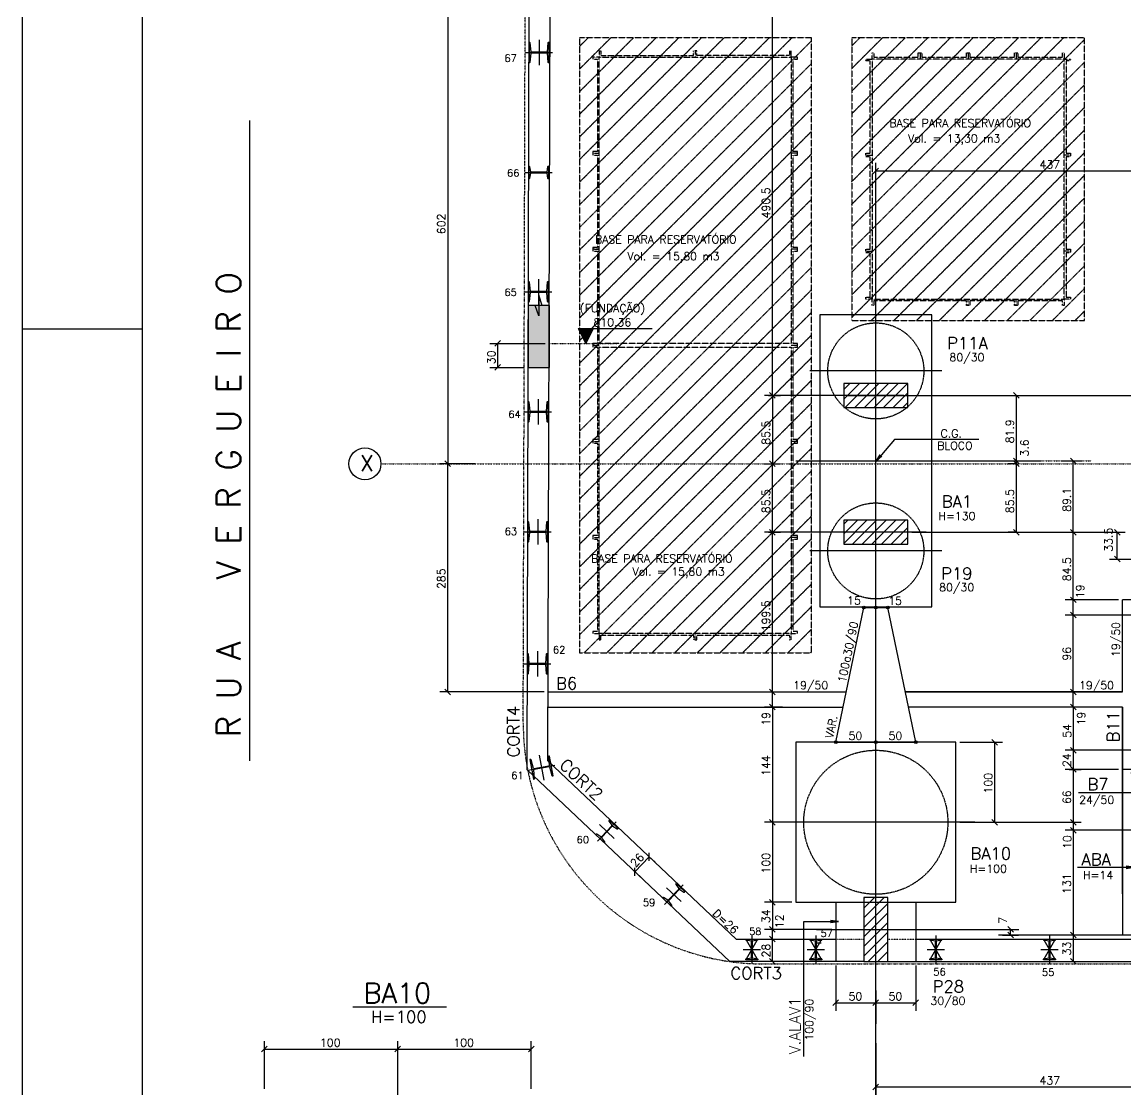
# Model space of a CAD drawing. Extents: x 1476 to 8419, y 491 to 3991.
# Drawn here: x 1476 to 2855, y 1927 to 3262 of the extents above; entities that cross this region are included whole.
import ezdxf

# ---------------------------------------------------------------- set-up
doc = ezdxf.new("R2010")
doc.units = 0
doc.header["$MEASUREMENT"] = 0
for name, pattern in [('ESTILO_TQS_0001', [1, 0.7, -0.3]), ('ESTILO_TQS_0003', [1.5, 0.5, -0.4, 0.1, -0.5]), ('ESTILO_TQS_0004', [2, 0.5, -0.4, 0.1, -0.4, 0.1, -0.5]), ('ESTILO_TQS_0005', [0.4, 0.3, -0.1])]:
    doc.linetypes.add(name, pattern=pattern)
for name, color, linetype in [('1', 1, 'CONTINUOUS'), ('2', 2, 'CONTINUOUS'), ('3', 3, 'CONTINUOUS'), ('4', 4, 'CONTINUOUS'), ('6', 6, 'CONTINUOUS'), ('7', 7, 'CONTINUOUS'), ('8', 8, 'CONTINUOUS'), ('9', 9, 'CONTINUOUS')]:
    doc.layers.add(name, color=color, linetype=linetype)
doc.styles.get("Standard").update_dxf_attribs({"font": 'ROMANS.SHX'})

msp = doc.modelspace()

# ---------------------------------------------------------------- linework, layer by layer
at = {"layer": '1', "linetype": 'Continuous'}
for p, q in [((2106.544505, 2327.445976), (2109.481916, 3398.855621)), ((2132.575201, 2338.606889), (2135.172213, 3285.858)), ((2542.191, 2743.48764), (2542.191, 2908.42836)), ((1625.636324, 2878.052839), (1475.633857, 2878.052839)), ((2624.66136, 2825.958), (2459.72052, 2825.958)), ((2542.191, 2518.48764), (2542.191, 2683.42836)), ((2624.66136, 2600.958), (2459.72052, 2600.958)), ((2542.191, 2138.15246), (2542.191, 2385.56354)), ((2665.89654, 2261.858), (2418.48528, 2261.858)), ((2367.898573, 2115.858), (2492.191, 2115.858)), ((2592.191, 2115.858), (2929.191115, 2115.858)), ((2527.191, 2087.858), (2359.657698, 2087.858)), ((2557.191, 2087.858), (2967.191, 2087.858)), ((1945.05849, 1550.654149), (1945.05849, 1963.014196))]:
    msp.add_line(p, q, dxfattribs=at)
for points in [[(1475.633857, 490.679532), (8419.37979, 490.679532), (8419.37979, 3990.679532), (1475.633857, 3990.679532), (1475.633857, 490.679532)], [(2367.898573, 2115.858), (2132.575201, 2338.606889)], [(2359.657698, 2087.858), (2106.544505, 2327.445976)]]:
    msp.add_lwpolyline(points, dxfattribs=at)
at = {"layer": '2', "linetype": 'ESTILO_TQS_0003'}
for p, q in [((2101.704107, 2385.66706), (2105.765929, 3867.201588)), ((2401.704291, 2084.844574), (5872.187999, 2084.844574))]:
    msp.add_line(p, q, dxfattribs=at)
at = {"layer": '2', "linetype": 'Continuous'}
for p, q in [((2538.655466, 3072.33696), (2545.726534, 3079.408028)), ((2538.655466, 3072.33696), (2545.726534, 3079.408028)), ((2066.383766, 2856.832969), (2073.454834, 2863.904037)), ((2066.383766, 2826.832969), (2073.454834, 2833.904037)), ((2409.477814, 2798.893534), (2416.548882, 2791.822466)), ((2416.548882, 2791.822466), (2409.477814, 2798.893534)), ((2714.116779, 2798.893534), (2721.187846, 2791.822466)), ((2714.116779, 2716.993534), (2721.187846, 2709.922466)), ((2714.116779, 2716.993534), (2721.187846, 2709.922466)), ((2792.363746, 2709.922466), (2785.292678, 2716.993534)), ((2003.843503, 2713.393534), (2010.914571, 2706.322466)), ((2010.914571, 2706.322466), (2003.843503, 2713.393534)), ((2416.548882, 2706.322466), (2409.477814, 2713.393534)), ((2416.548882, 2706.322466), (2409.477814, 2713.393534)), ((2409.477814, 2713.393534), (2416.548882, 2706.322466)), ((2714.116779, 2713.458), (2721.187846, 2706.386932)), ((2714.116779, 2713.458), (2721.187846, 2706.386932)), ((2416.548882, 2620.822466), (2409.477814, 2627.893534)), ((2416.548882, 2620.822466), (2409.477814, 2627.893534)), ((2416.548882, 2620.822466), (2409.477814, 2627.893534)), ((2714.116779, 2627.893534), (2721.187846, 2620.822466)), ((2792.363746, 2620.822466), (2785.292678, 2627.893534)), ((2792.363746, 2620.822466), (2785.292678, 2627.893534)), ((2847.371041, 2620.822466), (2840.299973, 2627.893534)), ((2847.371041, 2587.322466), (2840.299973, 2594.393534)), ((2792.363746, 2536.322466), (2785.292678, 2543.393534)), ((2792.363746, 2536.322466), (2785.292678, 2543.393534)), ((2792.363746, 2517.322466), (2785.292678, 2524.393534)), ((2792.363746, 2517.322466), (2785.292678, 2524.393534)), ((2010.914571, 2421.322466), (2003.843503, 2428.393534)), ((2416.548882, 2421.322466), (2409.477814, 2428.393534)), ((2416.548882, 2421.322466), (2409.477814, 2428.393534)), ((2792.363746, 2421.322466), (2785.292678, 2428.393534)), ((2792.363746, 2421.322466), (2785.292678, 2428.393534)), ((2792.363746, 2421.322466), (2785.292678, 2428.393534)), ((2416.548882, 2402.322466), (2409.477814, 2409.393534)), ((2409.477814, 2409.393534), (2416.548882, 2402.322466)), ((2792.363746, 2402.322466), (2785.292678, 2409.393534)), ((2792.363746, 2402.322466), (2785.292678, 2409.393534)), ((2785.292678, 2409.393534), (2792.363746, 2402.322466)), ((2687.070911, 2365.393534), (2694.141979, 2358.322466)), ((2785.292678, 2355.393534), (2792.363746, 2348.322466)), ((2785.292678, 2355.393534), (2792.363746, 2348.322466)), ((2785.292678, 2331.393534), (2792.363746, 2324.322466)), ((2785.292678, 2331.393534), (2792.363746, 2324.322466)), ((2785.292678, 2331.393534), (2792.363746, 2324.322466)), ((2409.477814, 2265.393534), (2416.548882, 2258.322466)), ((2409.477814, 2265.393534), (2416.548882, 2258.322466)), ((2687.070911, 2265.393534), (2694.141979, 2258.322466)), ((2785.292678, 2265.393534), (2792.363746, 2258.322466)), ((2785.292678, 2265.393534), (2792.363746, 2258.322466)), ((2785.292678, 2255.393534), (2792.363746, 2248.322466)), ((2785.292678, 2255.393534), (2792.363746, 2248.322466)), ((2259.224326, 2213.857006), (2258.949918, 2223.85324)), ((2241.350993, 2194.974688), (2241.076585, 2204.970922)), ((2409.477814, 2165.393534), (2416.548882, 2158.322466)), ((2409.477814, 2165.393534), (2416.548882, 2158.322466)), ((2409.477814, 2131.393534), (2416.548882, 2124.322466)), ((2416.548882, 2124.322466), (2409.477814, 2131.393534)), ((2714.158988, 2124.322466), (2707.08792, 2131.393534)), ((2714.158988, 2117.322466), (2707.08792, 2124.393534)), ((2785.292678, 2124.393534), (2792.363746, 2117.322466)), ((2785.292678, 2124.393534), (2792.363746, 2117.322466)), ((2416.548882, 2112.322466), (2409.477814, 2119.393534)), ((2416.548882, 2112.322466), (2409.477814, 2119.393534)), ((2416.548882, 2084.322466), (2409.477814, 2091.393534)), ((2785.292678, 2091.393534), (2792.363746, 2084.322466)), ((2488.655466, 2032.70798), (2495.726534, 2039.779048)), ((2538.655466, 2032.70798), (2545.726534, 2039.779048)), ((2538.655466, 2032.70798), (2545.726534, 2039.779048)), ((2588.655466, 2032.70798), (2595.726534, 2039.779048)), ((1774.852764, 1974.83736), (1781.923832, 1981.908428)), ((1941.522956, 1974.83736), (1948.594024, 1981.908428)), ((1941.522956, 1974.83736), (1948.594024, 1981.908428)), ((2108.192764, 1974.83736), (2115.263832, 1981.908428)), ((2538.655466, 1927.592239), (2545.726534, 1934.663307)), ((2538.655466, 1927.592239), (2545.726534, 1934.663307))]:
    msp.add_line(p, q, dxfattribs=at)
for centre, radius in [((2527.191, 2530.158), 1.665), ((2527.191, 2530.158), 0.83), ((2542.191, 2530.158), 1.665), ((2542.191, 2530.158), 1.665), ((2542.191, 2530.158), 0.83), ((2542.191, 2530.158), 0.83), ((2557.191, 2530.158), 1.665), ((2557.191, 2530.158), 0.83), ((2492.191, 2361.858), 1.665), ((2492.191, 2361.858), 0.83), ((2542.191, 2361.858), 1.665), ((2542.191, 2361.858), 1.665), ((2542.191, 2361.858), 0.83), ((2542.191, 2361.858), 0.83), ((2592.191, 2361.858), 1.665), ((2592.191, 2361.858), 0.83)]:
    msp.add_circle(centre, radius, dxfattribs=at)
at = {"layer": '2', "linetype": 'ESTILO_TQS_0003'}
msp.add_arc((2401.702979, 2384.844574), 300, 179.842916, 270.000251, dxfattribs=at)
at = {"layer": '3', "linetype": 'Continuous'}
for p, q in [((2170.512914, 2879.118512), (2262.794596, 2879.118512)), ((2170.512914, 2879.118512), (2179.887914, 2860.368503)), ((2171.348977, 2877.446298), (2188.426834, 2877.446298)), ((2172.185075, 2875.774137), (2187.590736, 2875.774137)), ((2173.021137, 2874.101941), (2186.754638, 2874.101941)), ((2173.857236, 2872.42978), (2185.918575, 2872.42978)), ((2174.693334, 2870.757584), (2185.082477, 2870.75762)), ((2175.529396, 2869.085423), (2184.246379, 2869.085423)), ((2189.262932, 2879.118512), (2179.887914, 2860.368503)), ((2176.365494, 2867.413254), (2183.410281, 2867.413218)), ((2177.201593, 2865.741057), (2182.574182, 2865.741012)), ((2178.037691, 2864.068852), (2181.738084, 2864.068852)), ((2178.873807, 2862.396691), (2180.902022, 2862.396691)), ((2502.191, 2790.690567), (2521.858433, 2810.358)), ((2502.191, 2802.711382), (2509.837618, 2810.358)), ((2503.879249, 2780.358), (2533.879249, 2810.358)), ((2515.900064, 2780.358), (2545.900064, 2810.358)), ((2527.920879, 2780.358), (2557.920879, 2810.358)), ((2539.941694, 2780.358), (2569.941694, 2810.358)), ((2551.96251, 2780.358), (2581.96251, 2810.358)), ((2563.983325, 2780.358), (2582.191, 2798.565675)), ((2576.00414, 2780.358), (2582.191, 2786.54486)), ((2502.191, 2610.378338), (2531.170662, 2639.358)), ((2502.191, 2622.399153), (2519.149847, 2639.358)), ((2502.191, 2634.419968), (2507.129032, 2639.358)), ((2513.191478, 2609.358), (2543.191478, 2639.358)), ((2525.212293, 2609.358), (2555.212293, 2639.358)), ((2537.233108, 2609.358), (2567.233108, 2639.358)), ((2549.253924, 2609.358), (2579.253924, 2639.358)), ((2561.274739, 2609.358), (2582.191, 2630.274261)), ((2573.295554, 2609.358), (2582.191, 2618.253446)), ((2909.191, 2539.858), (2850.191, 2539.858)), ((2850.191, 2424.858), (2850.191, 2539.858)), ((2492.191, 2361.858), (2527.191, 2530.158)), ((2592.191, 2361.858), (2557.191, 2530.158)), ((2132.81167, 2424.858), (2505.29301, 2424.858)), ((2132.759579, 2405.858), (2501.34161, 2405.858)), ((2850.191, 2405.858), (2583.04039, 2405.858)), ((2850.191, 2405.858), (2850.191, 2120.858)), ((2850.191, 2172.539386), (2850.191, 2405.858)), ((2879.191, 2327.858), (2850.191, 2327.858)), ((2527.191, 2142.524911), (2552.524089, 2167.858)), ((2527.191, 2154.545726), (2540.503274, 2167.858)), ((2527.191, 2166.566542), (2528.482458, 2167.858)), ((2492.191, 2161.858), (2492.191, 2087.858)), ((2527.191, 2130.504096), (2557.191, 2160.504096)), ((2592.191, 2161.858), (2592.191, 2087.858)), ((2527.191, 2118.48328), (2557.191, 2148.48328)), ((2527.191, 2106.462465), (2557.191, 2136.462465)), ((2527.191, 2094.44165), (2557.191, 2124.44165)), ((2532.628165, 2087.858), (2557.191, 2112.420835)), ((2544.648981, 2087.858), (2557.191, 2100.400019)), ((2556.669796, 2087.858), (2557.191, 2088.379204)), ((1888.838113, 2031.375054), (2005.88776, 2031.375054))]:
    msp.add_line(p, q, dxfattribs=at)
at = {"layer": '3', "linetype": 'ESTILO_TQS_0004'}
for p, q in [((2134.005674, 2860.368503), (2219.076358, 2860.368503)), ((2507.191, 2713.458), (2811.363156, 2713.458)), ((2492.191, 2115.858), (2527.191, 2115.858)), ((2557.191, 2115.858), (2592.191, 2115.858))]:
    msp.add_line(p, q, dxfattribs=at)
at = {"layer": '3', "linetype": 'Continuous'}
for points in [[(2612.191, 2530.958), (2612.191, 2895.958), (2472.191, 2895.958), (2472.191, 2530.958), (2612.191, 2530.958)], [(2579.08899, 2424.858), (2850.191, 2424.858), (2579.08899, 2424.858)], [(2442.190885, 2161.858), (2642.190885, 2161.858), (2642.190885, 2361.858), (2442.190885, 2361.858), (2442.190885, 2161.858)]]:
    msp.add_lwpolyline(points, dxfattribs=at)
at = {"layer": '3', "linetype": 'ESTILO_TQS_0001'}
for centre, radius in [((2542.191, 2825.958), 60), ((2542.191, 2600.958), 60), ((2542.191, 2261.858), 90)]:
    msp.add_circle(centre, radius, dxfattribs=at)
at = {"layer": '3', "linetype": 'Continuous'}
msp.add_circle((1903.998097, 2709.858), 20, dxfattribs=at)
at = {"layer": '6', "linetype": 'Continuous'}
for p, q in [((2109.756271, 3236.375272), (2109.002184, 3236.375272)), ((2109.002184, 3236.375272), (2109.002184, 3211.375272)), ((2111.429458, 3224.751703), (2110.36491, 3235.892341)), ((2121.502184, 3239.784242), (2121.502184, 3207.966303)), ((2132.639458, 3235.892341), (2131.57491, 3224.751703)), ((2134.002184, 3236.375272), (2133.248097, 3236.375272)), ((2134.002184, 3211.375272), (2134.002184, 3236.375272)), ((2104.653379, 3223.875272), (2138.350989, 3223.875272)), ((2110.36491, 3211.858203), (2111.429458, 3222.998841)), ((2130.967414, 3224.268772), (2112.038097, 3224.268772)), ((2112.038097, 3223.481772), (2130.966271, 3223.481772)), ((2131.57491, 3222.998841), (2132.639458, 3211.858203)), ((2109.002184, 3211.375272), (2109.756271, 3211.375272)), ((2133.248097, 3211.375272), (2134.002184, 3211.375272)), ((1760.198868, 2338.462469), (1760.198868, 3138.761241)), ((2109.347682, 3081.378), (2108.593594, 3081.378)), ((2108.593594, 3081.378), (2108.593594, 3066.338)), ((2111.020868, 3074.734431), (2109.956321, 3080.895069)), ((2132.230868, 3080.895069), (2131.166321, 3074.734431)), ((2133.593594, 3081.378), (2132.839507, 3081.378)), ((2133.593594, 3066.338), (2133.593594, 3081.378)), ((2104.244789, 3073.858), (2137.942399, 3073.858)), ((2108.593594, 3066.338), (2109.347682, 3066.338)), ((2109.956321, 3066.820931), (2111.020868, 3072.981569)), ((2130.558825, 3074.2515), (2111.629507, 3074.2515)), ((2111.629507, 3073.4645), (2130.557682, 3073.4645)), ((2131.166321, 3072.981569), (2132.230868, 3066.820931)), ((2132.839507, 3066.338), (2133.593594, 3066.338)), ((2108.936523, 2937.375272), (2108.182436, 2937.375272)), ((2108.182436, 2937.375272), (2108.182436, 2912.375272)), ((2120.682436, 2940.784242), (2120.682436, 2908.966303)), ((2133.182436, 2937.375272), (2132.428349, 2937.375272)), ((2133.182436, 2912.375272), (2133.182436, 2937.375272)), ((2103.833631, 2924.875272), (2137.531241, 2924.875272)), ((2110.60971, 2925.751703), (2109.545162, 2936.892341)), ((2109.545162, 2912.858203), (2110.60971, 2923.998841)), ((2130.147666, 2925.268772), (2111.218349, 2925.268772)), ((2111.218349, 2924.481772), (2130.146523, 2924.481772)), ((2131.81971, 2936.892341), (2130.755162, 2925.751703)), ((2130.755162, 2923.998841), (2131.81971, 2912.858203)), ((2108.182436, 2912.375272), (2108.936523, 2912.375272)), ((2132.428349, 2912.375272), (2133.182436, 2912.375272)), ((2108.005674, 2907.601056), (2108.005674, 2830.368503)), ((2134.005674, 2907.601056), (2134.005674, 2830.368503)), ((2108.005674, 2830.368503), (2134.005674, 2830.368503)), ((2108.525279, 2787.375272), (2107.771191, 2787.375272)), ((2107.771191, 2787.375272), (2107.771191, 2762.375272)), ((2110.198465, 2775.751703), (2109.133917, 2786.892341)), ((2120.271191, 2790.784242), (2120.271191, 2758.966303)), ((2131.408465, 2786.892341), (2130.343917, 2775.751703)), ((2132.771191, 2787.375272), (2132.017104, 2787.375272)), ((2132.771191, 2762.375272), (2132.771191, 2787.375272)), ((2103.422386, 2774.875272), (2137.119996, 2774.875272)), ((2109.133917, 2762.858203), (2110.198465, 2773.998841)), ((2129.736422, 2775.268772), (2110.807104, 2775.268772)), ((2110.807104, 2774.481772), (2129.735279, 2774.481772)), ((2130.343917, 2773.998841), (2131.408465, 2762.858203)), ((2107.771191, 2762.375272), (2108.525279, 2762.375272)), ((2132.017104, 2762.375272), (2132.771191, 2762.375272)), ((2108.113986, 2637.358), (2107.359899, 2637.358)), ((2107.359899, 2637.358), (2107.359899, 2612.358)), ((2109.787173, 2625.734431), (2108.722625, 2636.875069)), ((2119.859899, 2640.76697), (2119.859899, 2608.94903)), ((2130.997173, 2636.875069), (2129.932625, 2625.734431)), ((2132.359899, 2637.358), (2131.605812, 2637.358)), ((2132.359899, 2612.358), (2132.359899, 2637.358)), ((2103.011094, 2624.858), (2136.708704, 2624.858)), ((2108.722625, 2612.840931), (2109.787173, 2623.981569)), ((2129.32513, 2625.2515), (2110.395812, 2625.2515)), ((2110.395812, 2624.4645), (2129.323986, 2624.4645)), ((2129.932625, 2623.981569), (2130.997173, 2612.840931)), ((2107.359899, 2612.358), (2108.113986, 2612.358)), ((2131.605812, 2612.358), (2132.359899, 2612.358)), ((2107.661665, 2472.392545), (2106.907577, 2472.392545)), ((2106.907577, 2472.392545), (2106.907577, 2447.392545)), ((2109.334851, 2460.768976), (2108.270304, 2471.909614)), ((2119.407577, 2475.801514), (2119.407577, 2443.983575)), ((2130.544851, 2471.909614), (2129.480304, 2460.768976)), ((2131.907577, 2472.392545), (2131.15349, 2472.392545)), ((2131.907577, 2447.392545), (2131.907577, 2472.392545)), ((2102.558772, 2459.892545), (2136.256382, 2459.892545)), ((2108.270304, 2447.875476), (2109.334851, 2459.016114)), ((2128.872808, 2460.286045), (2109.94349, 2460.286045)), ((2109.94349, 2459.499045), (2128.871665, 2459.499045)), ((2129.480304, 2459.016114), (2130.544851, 2447.875476)), ((2106.907577, 2447.392545), (2107.661665, 2447.392545)), ((2131.15349, 2447.392545), (2131.907577, 2447.392545)), ((2121.750667, 2345.762179), (2127.360723, 2314.44272)), ((2134.655895, 2344.610584), (2133.913621, 2344.477625)), ((2139.063829, 2320.002249), (2134.655895, 2344.610584)), ((2107.970854, 2327.131712), (2141.140536, 2333.073187)), ((2110.789834, 2340.335608), (2110.04756, 2340.202649)), ((2110.04756, 2340.202649), (2114.455495, 2315.594315)), ((2114.486244, 2329.189153), (2111.474086, 2339.967556)), ((2133.803256, 2332.158669), (2115.170497, 2328.821101)), ((2115.309259, 2328.046431), (2133.940893, 2331.383797)), ((2133.399667, 2343.894946), (2134.316085, 2332.741146)), ((2134.625145, 2331.015746), (2137.637303, 2320.237342)), ((2115.711723, 2316.309952), (2114.795305, 2327.463752)), ((2138.321556, 2319.869291), (2139.063829, 2320.002249)), ((2114.455495, 2315.594315), (2115.197768, 2315.727273)), ((2194.648812, 2238.061457), (2217.813797, 2262.534143)), ((2208.77685, 2263.22372), (2212.519167, 2258.215548)), ((2209.362913, 2264.545376), (2208.844525, 2263.997725)), ((2220.285622, 2254.206323), (2209.362913, 2264.545376)), ((2197.146741, 2258.896929), (2215.315868, 2241.698671)), ((2212.452277, 2257.442373), (2199.439563, 2243.69507)), ((2200.011117, 2243.154057), (2213.023045, 2256.90053)), ((2213.792172, 2257.010565), (2218.998108, 2253.548636)), ((2219.767235, 2253.658672), (2220.285622, 2254.206323)), ((2192.695374, 2246.936928), (2192.176987, 2246.389277)), ((2192.176987, 2246.389277), (2203.099696, 2236.050224)), ((2198.670437, 2243.585034), (2193.464501, 2247.046964)), ((2203.685759, 2237.37188), (2199.943442, 2242.380052)), ((2203.099696, 2236.050224), (2203.618083, 2236.597875)), ((2278.166977, 2159.006094), (2301.331963, 2183.47878)), ((2280.664906, 2179.841566), (2298.834034, 2162.643308)), ((2292.295016, 2184.168357), (2296.037332, 2179.160184)), ((2292.881078, 2185.490013), (2292.362691, 2184.942362)), ((2303.803788, 2175.15096), (2292.881078, 2185.490013)), ((2276.21354, 2167.881565), (2275.695152, 2167.333914)), ((2275.695152, 2167.333914), (2286.617861, 2156.99486)), ((2282.188602, 2164.529671), (2276.982666, 2167.991601)), ((2295.970443, 2178.38701), (2282.957729, 2164.639707)), ((2283.529283, 2164.098694), (2296.541211, 2177.845166)), ((2297.310338, 2177.955202), (2302.516273, 2174.493273)), ((2303.2854, 2174.603309), (2303.803788, 2175.15096)), ((2287.203924, 2158.316517), (2283.461607, 2163.324689)), ((2286.617861, 2156.99486), (2287.136249, 2157.542512)), ((2379.69085, 2115.081568), (2379.69085, 2115.835655)), ((2379.69085, 2115.835655), (2394.69085, 2115.835655)), ((2386.314419, 2113.408381), (2380.173781, 2114.472929)), ((2380.547343, 2091.263142), (2393.834358, 2114.408168)), ((2393.834358, 2091.263142), (2380.547343, 2114.408168)), ((2386.79735, 2092.870425), (2386.79735, 2112.799742)), ((2387.19085, 2120.18446), (2387.19085, 2085.48685)), ((2387.58435, 2112.799742), (2387.58435, 2092.871568)), ((2394.207919, 2114.472929), (2388.067281, 2113.408381)), ((2394.69085, 2115.835655), (2394.69085, 2115.081568)), ((2459.69085, 2115.081568), (2459.69085, 2115.835655)), ((2459.69085, 2115.835655), (2474.69085, 2115.835655)), ((2466.314419, 2113.408381), (2460.173781, 2114.472929)), ((2460.547343, 2091.263142), (2473.834358, 2114.408168)), ((2473.834358, 2091.263142), (2460.547343, 2114.408168)), ((2466.79735, 2092.870425), (2466.79735, 2112.799742)), ((2467.19085, 2120.18446), (2467.19085, 2085.48685)), ((2467.58435, 2112.799742), (2467.58435, 2092.871568)), ((2474.207919, 2114.472929), (2468.067281, 2113.408381)), ((2474.69085, 2115.835655), (2474.69085, 2115.081568)), ((2609.69085, 2115.081568), (2609.69085, 2115.835655)), ((2609.69085, 2115.835655), (2624.69085, 2115.835655)), ((2616.314419, 2113.408381), (2610.173781, 2114.472929)), ((2610.547343, 2091.263142), (2623.834358, 2114.408168)), ((2623.834358, 2091.263142), (2610.547343, 2114.408168)), ((2616.79735, 2092.870425), (2616.79735, 2112.799742)), ((2617.19085, 2120.18446), (2617.19085, 2085.48685)), ((2617.58435, 2112.799742), (2617.58435, 2092.871568)), ((2624.207919, 2114.472929), (2618.067281, 2113.408381)), ((2624.69085, 2115.835655), (2624.69085, 2115.081568)), ((2751.691, 2115.093012), (2751.691, 2115.847099)), ((2751.691, 2115.847099), (2766.691, 2115.847099)), ((2758.314569, 2113.419825), (2752.173931, 2114.484373)), ((2752.547492, 2091.274586), (2765.834508, 2114.419612)), ((2765.834508, 2091.274586), (2752.547492, 2114.419612)), ((2758.7975, 2092.881869), (2758.7975, 2112.811186)), ((2759.191, 2120.195904), (2759.191, 2085.498294)), ((2759.5845, 2112.811186), (2759.5845, 2092.883012)), ((2766.208069, 2114.484373), (2760.067431, 2113.419825)), ((2766.691, 2115.847099), (2766.691, 2115.093012)), ((2376.281881, 2102.835655), (2398.09982, 2102.835655)), ((2456.281881, 2102.835655), (2478.09982, 2102.835655)), ((2606.281881, 2102.835655), (2628.09982, 2102.835655)), ((2748.28203, 2102.847099), (2770.09997, 2102.847099)), ((2379.69085, 2089.835655), (2379.69085, 2090.589742)), ((2394.69085, 2089.835655), (2379.69085, 2089.835655)), ((2380.173781, 2091.198381), (2386.314419, 2092.262929)), ((2388.067281, 2092.262929), (2394.207919, 2091.198381)), ((2394.69085, 2090.589742), (2394.69085, 2089.835655)), ((2459.69085, 2089.835655), (2459.69085, 2090.589742)), ((2474.69085, 2089.835655), (2459.69085, 2089.835655)), ((2460.173781, 2091.198381), (2466.314419, 2092.262929)), ((2468.067281, 2092.262929), (2474.207919, 2091.198381)), ((2474.69085, 2090.589742), (2474.69085, 2089.835655)), ((2609.69085, 2089.835655), (2609.69085, 2090.589742)), ((2624.69085, 2089.835655), (2609.69085, 2089.835655)), ((2610.173781, 2091.198381), (2616.314419, 2092.262929)), ((2618.067281, 2092.262929), (2624.207919, 2091.198381)), ((2624.69085, 2090.589742), (2624.69085, 2089.835655)), ((2751.691, 2089.847099), (2751.691, 2090.601186)), ((2766.691, 2089.847099), (2751.691, 2089.847099)), ((2752.173931, 2091.209825), (2758.314569, 2092.274373)), ((2760.067431, 2092.274373), (2766.208069, 2091.209825)), ((2766.691, 2090.601186), (2766.691, 2089.847099))]:
    msp.add_line(p, q, dxfattribs=at)
msp.add_lwpolyline([(1625.636324, 540.681107), (8369.384196, 540.681107), (8369.384196, 3940.680032), (1625.636324, 3940.680032), (1625.636324, 540.681107)], dxfattribs=at)
for centre, radius, start, end in [((2109.756271, 3235.750272), 0.625, 13.138774, 90), ((2133.248097, 3235.750272), 0.625, 90, 166.861226), ((2112.038097, 3224.893772), 0.625, 193.138774, 270), ((2112.038097, 3222.856772), 0.625, 90, 166.861226), ((2130.966269, 3224.893774), 0.625002, 269.895004, 346.861148), ((2130.966271, 3222.856772), 0.625, 13.138774, 90), ((2109.756271, 3212.000272), 0.625, 270, 346.861226), ((2133.248097, 3212.000272), 0.625, 193.138774, 270), ((2109.347682, 3080.753), 0.625, 13.138774, 90), ((2132.839507, 3080.753), 0.625, 90, 166.861226), ((2109.347682, 3066.963), 0.625, 270, 346.861226), ((2111.629507, 3074.8765), 0.625, 193.138774, 270), ((2111.629507, 3072.8395), 0.625, 90, 166.861226), ((2130.557679, 3074.876501), 0.625002, 269.895004, 346.861148), ((2130.557682, 3072.8395), 0.625, 13.138774, 90), ((2132.839507, 3066.963), 0.625, 193.138774, 270), ((2108.936523, 2936.750272), 0.625, 13.138774, 90), ((2132.428349, 2936.750272), 0.625, 90, 166.861226), ((2111.218349, 2925.893772), 0.625, 193.138774, 270), ((2111.218349, 2923.856772), 0.625, 90, 166.861226), ((2130.146521, 2925.893774), 0.625002, 269.895004, 346.861148), ((2130.146523, 2923.856772), 0.625, 13.138774, 90), ((2108.936523, 2913.000272), 0.625, 270, 346.861226), ((2132.428349, 2913.000272), 0.625, 193.138774, 270), ((2108.525279, 2786.750272), 0.625, 13.138774, 90), ((2132.017104, 2786.750272), 0.625, 90, 166.861226), ((2110.807104, 2775.893772), 0.625, 193.138774, 270), ((2110.807104, 2773.856772), 0.625, 90, 166.861226), ((2129.735276, 2775.893774), 0.625002, 269.895004, 346.861148), ((2129.735279, 2773.856772), 0.625, 13.138774, 90), ((2108.525279, 2763.000272), 0.625, 270, 346.861226), ((2132.017104, 2763.000272), 0.625, 193.138774, 270), ((2108.113986, 2636.733), 0.625, 13.138774, 90), ((2131.605812, 2636.733), 0.625, 90, 166.861226), ((2110.395812, 2625.8765), 0.625, 193.138774, 270), ((2110.395812, 2623.8395), 0.625, 90, 166.861226), ((2129.323984, 2625.876501), 0.625002, 269.895004, 346.861148), ((2129.323986, 2623.8395), 0.625, 13.138774, 90), ((2108.113986, 2612.983), 0.625, 270, 346.861226), ((2131.605812, 2612.983), 0.625, 193.138774, 270), ((2107.661665, 2471.767545), 0.625, 13.138774, 90), ((2131.15349, 2471.767545), 0.625, 90, 166.861226), ((2109.94349, 2460.911045), 0.625, 193.138774, 270), ((2109.94349, 2458.874045), 0.625, 90, 166.861226), ((2128.871662, 2460.911046), 0.625002, 269.895004, 346.861148), ((2128.871665, 2458.874045), 0.625, 13.138774, 90), ((2107.661665, 2448.017545), 0.625, 270, 346.861226), ((2131.15349, 2448.017545), 0.625, 193.138774, 270), ((2134.02382, 2343.862417), 0.625, 100.155331, 177.016557), ((2110.900032, 2339.720399), 0.625, 23.294106, 100.155331), ((2133.69193, 2332.773677), 0.625002, 280.050335, 357.01648), ((2134.051091, 2330.768589), 0.625, 23.294106, 100.155331), ((2115.060299, 2329.43631), 0.625, 203.294106, 280.155331), ((2115.419457, 2327.431222), 0.625, 100.155331, 177.016557), ((2138.211358, 2320.484499), 0.625, 203.294106, 280.155331), ((2115.08757, 2316.342482), 0.625, 280.155331, 357.016557), ((2209.298428, 2263.568077), 0.625, 136.57243, 213.433656), ((2211.997586, 2257.87119), 0.625002, 316.467434, 33.433579), ((2213.476948, 2256.470881), 0.625, 59.711205, 136.57243), ((2219.313332, 2254.08832), 0.625, 239.711205, 316.57243), ((2193.149277, 2246.50728), 0.625, 59.711205, 136.57243), ((2198.985661, 2244.124718), 0.625, 239.711205, 316.57243), ((2200.46502, 2242.724409), 0.625, 136.57243, 213.433656), ((2203.164181, 2237.027523), 0.625, 316.57243, 33.433656), ((2292.816593, 2184.512714), 0.625, 136.57243, 213.433656), ((2295.515752, 2178.815827), 0.625002, 316.467434, 33.433579), ((2276.667442, 2167.451917), 0.625, 59.711205, 136.57243), ((2296.995113, 2177.415518), 0.625, 59.711205, 136.57243), ((2302.831498, 2175.032957), 0.625, 239.711205, 316.57243), ((2282.503826, 2165.069355), 0.625, 239.711205, 316.57243), ((2283.983185, 2163.669046), 0.625, 136.57243, 213.433656), ((2286.682346, 2157.97216), 0.625, 316.57243, 33.433656), ((2380.31585, 2115.081568), 0.625, 180, 256.861226), ((2386.17235, 2112.799742), 0.625, 0, 76.861226), ((2388.20935, 2112.799742), 0.625, 103.138774, 180), ((2394.06585, 2115.081568), 0.625, 283.138774, 0), ((2460.31585, 2115.081568), 0.625, 180, 256.861226), ((2466.17235, 2112.799742), 0.625, 0, 76.861226), ((2468.20935, 2112.799742), 0.625, 103.138774, 180), ((2474.06585, 2115.081568), 0.625, 283.138774, 0), ((2610.31585, 2115.081568), 0.625, 180, 256.861226), ((2616.17235, 2112.799742), 0.625, 0, 76.861226), ((2618.20935, 2112.799742), 0.625, 103.138774, 180), ((2624.06585, 2115.081568), 0.625, 283.138774, 0), ((2752.316, 2115.093012), 0.625, 180, 256.861226), ((2758.1725, 2112.811186), 0.625, 0, 76.861226), ((2760.2095, 2112.811186), 0.625, 103.138774, 180), ((2766.066, 2115.093012), 0.625, 283.138774, 0), ((2380.31585, 2090.589742), 0.625, 103.138774, 180), ((2386.172349, 2092.87157), 0.625002, 283.138852, 0.104996), ((2388.20935, 2092.871568), 0.625, 180, 256.861226), ((2394.06585, 2090.589742), 0.625, 0, 76.861226), ((2460.31585, 2090.589742), 0.625, 103.138774, 180), ((2466.172349, 2092.87157), 0.625002, 283.138852, 0.104996), ((2468.20935, 2092.871568), 0.625, 180, 256.861226), ((2474.06585, 2090.589742), 0.625, 0, 76.861226), ((2610.31585, 2090.589742), 0.625, 103.138774, 180), ((2616.172349, 2092.87157), 0.625002, 283.138852, 0.104996), ((2618.20935, 2092.871568), 0.625, 180, 256.861226), ((2624.06585, 2090.589742), 0.625, 0, 76.861226), ((2752.316, 2090.601186), 0.625, 103.138774, 180), ((2758.172499, 2092.883014), 0.625002, 283.138852, 0.104996), ((2760.2095, 2092.883012), 0.625, 180, 256.861226), ((2766.066, 2090.601186), 0.625, 0, 76.861226)]:
    msp.add_arc(centre, radius, start, end, dxfattribs=at)
at = {"layer": '7', "linetype": 'Continuous'}
for points in [[(2502.191, 2780.358), (2582.191, 2780.358), (2582.191, 2810.358), (2502.191, 2810.358), (2502.191, 2780.358)], [(2502.191, 2609.358), (2582.191, 2609.358), (2582.191, 2639.358), (2502.191, 2639.358), (2502.191, 2609.358)], [(2527.191, 2087.858), (2557.191, 2087.858), (2557.191, 2167.858), (2527.191, 2167.858), (2527.191, 2087.858)]]:
    msp.add_lwpolyline(points, dxfattribs=at)
at = {"layer": '8', "linetype": 'Continuous'}
msp.add_lwpolyline([(2108.005674, 2830.368503), (2134.005674, 2830.368503), (2134.005674, 2907.601056), (2108.005674, 2907.601056), (2108.005674, 2830.368503)], dxfattribs=at)
for points in [[(2134.005674, 2830.368503), (2134.005674, 2907.601056), (2108.005674, 2830.368503)], [(2134.005674, 2907.601056), (2108.005674, 2907.601056), (2108.005674, 2830.368503)], [(2108.005674, 2830.368503), (2108.005674, 2830.368503), (2108.005674, 2907.601056)]]:
    msp.add_solid(points, dxfattribs=at)
at = {"layer": '9', "linetype": 'Continuous'}
for p, q in [((2007.379037, 3311.858), (2007.379037, 2709.858)), ((2413.013348, 2795.358), (2413.013348, 3285.858)), ((2542.191, 1921.127773), (2542.191, 3086.118197)), ((2542.191, 3075.872494), (2979.191, 3075.872494)), ((2059.9193, 2860.368503), (2129.005674, 2860.368503)), ((2069.9193, 2830.368503), (2069.9193, 2860.368503)), ((2059.9193, 2830.368503), (2103.005674, 2830.368503)), ((2577.191, 2795.358), (2403.013348, 2795.358)), ((2408.013348, 2795.358), (2423.013348, 2795.358)), ((2408.013348, 2795.358), (2423.013348, 2795.358)), ((2413.013348, 2795.358), (2413.013348, 2709.858)), ((2507.191, 2795.358), (2876.596043, 2795.358)), ((2702.497294, 2795.358), (2727.652312, 2795.358)), ((2717.652312, 2795.358), (2717.652312, 2713.458)), ((2041.468225, 2709.858), (1997.379037, 2709.858)), ((2036.468225, 2709.858), (1997.379037, 2709.858)), ((2007.379037, 2424.858), (2007.379037, 2709.858)), ((2402.211512, 2709.858), (2423.013348, 2709.858)), ((2413.013348, 2624.358), (2413.013348, 2709.858)), ((2414.017817, 2709.858), (2423.013348, 2709.858)), ((2442.357007, 2713.458), (2747.406995, 2713.458)), ((2699.314923, 2713.458), (2727.652312, 2713.458)), ((2716.187846, 2709.922466), (2707.652312, 2709.922466)), ((2717.652312, 2713.458), (2717.652312, 2709.922466)), ((2717.652312, 2709.922466), (2717.652312, 2624.358)), ((2774.010707, 2713.458), (2798.828212, 2713.458)), ((2788.828212, 2624.358), (2788.828212, 2713.458)), ((2604.926245, 2624.358), (2403.013348, 2624.358)), ((2408.013348, 2624.358), (2423.013348, 2624.358)), ((2413.013348, 2424.858), (2413.013348, 2624.358)), ((2587.191, 2624.358), (2850.300651, 2624.358)), ((2716.188281, 2624.358), (2707.652312, 2624.358)), ((2788.828212, 2539.858), (2788.828212, 2624.358)), ((2841.947112, 2624.358), (2853.835507, 2624.358)), ((2843.835507, 2590.858), (2843.835507, 2624.358)), ((2834.258958, 2590.858), (3533.116337, 2590.858)), ((2839.258958, 2590.858), (2853.835507, 2590.858)), ((2845.191, 2539.858), (2778.828212, 2539.858)), ((2788.828212, 2520.858), (2788.828212, 2539.858)), ((2527.191, 2530.158), (2542.191, 2530.158)), ((2542.191, 2530.158), (2557.191, 2530.158)), ((2864.191, 2520.858), (2778.828212, 2520.858)), ((2788.828212, 2424.858), (2788.828212, 2520.858)), ((2127.811679, 2424.858), (1997.379037, 2424.858)), ((2413.013348, 2405.858), (2413.013348, 2424.858)), ((2801.374727, 2424.858), (2778.828212, 2424.858)), ((2788.828212, 2405.858), (2788.828212, 2424.858)), ((2425.792954, 2405.858), (2403.013348, 2405.858)), ((2413.013348, 2405.858), (2413.013348, 2261.858)), ((2800.922194, 2405.858), (2778.828212, 2405.858)), ((2795.922194, 2405.858), (2778.828212, 2405.858)), ((2788.828212, 2405.858), (2788.828212, 2351.858)), ((2492.191, 2361.858), (2542.191, 2361.858)), ((2542.191, 2361.858), (2592.191, 2361.858)), ((2647.190885, 2361.858), (2700.606445, 2361.858)), ((2690.606445, 2361.858), (2690.606445, 2261.858)), ((2864.191, 2351.858), (2778.828212, 2351.858)), ((2788.828212, 2351.858), (2788.828212, 2327.858)), ((2788.828212, 2337.858), (2788.828212, 2261.858)), ((2845.191, 2327.858), (2778.828212, 2327.858)), ((2783.828212, 2327.858), (2798.828212, 2327.858)), ((2437.190885, 2261.858), (2403.013348, 2261.858)), ((2437.190885, 2261.858), (2403.013348, 2261.858)), ((2413.013348, 2261.858), (2413.013348, 2161.858)), ((2647.190885, 2261.858), (2798.828212, 2261.858)), ((2652.190885, 2261.858), (2700.606445, 2261.858)), ((2788.828212, 2261.858), (2788.828212, 2251.858)), ((2874.191, 2251.858), (2778.828212, 2251.858)), ((2788.828212, 2251.858), (2788.828212, 2120.858)), ((2241.213789, 2199.972805), (2259.087122, 2218.855123)), ((2258.817103, 2219.110713), (2266.349563, 2211.980754)), ((2237.755962, 2203.245862), (2248.47623, 2193.098436)), ((2437.190885, 2161.858), (2403.013348, 2161.858)), ((2413.013348, 2161.858), (2413.013348, 2127.858)), ((2487.191, 2127.858), (2403.013348, 2127.858)), ((2413.013348, 2115.858), (2413.013348, 2127.858)), ((2467.917945, 2127.858), (2720.727493, 2127.858)), ((2702.540658, 2127.858), (2720.623454, 2127.858)), ((2710.623454, 2120.858), (2710.623454, 2127.858)), ((2413.013348, 2087.858), (2413.013348, 2115.858)), ((2474.136159, 2110.859749), (2466.963251, 2110.859749)), ((3241.480825, 2120.858), (2695.388435, 2120.858)), ((2700.388435, 2120.858), (2720.623454, 2120.858)), ((2788.828212, 2120.858), (2788.828212, 2087.858)), ((2492.191, 2082.858), (2492.191, 2026.243514)), ((2592.191, 2082.858), (2592.191, 2026.243514)), ((2542.191, 2051.609664), (2542.191, 2026.243514)), ((2492.191, 2036.243514), (2542.191, 2036.243514)), ((2542.191, 2036.243514), (2542.191, 2009.821021)), ((2542.191, 2036.243514), (2592.191, 2036.243514)), ((1778.388298, 1928.504172), (1778.388298, 1988.372894)), ((1945.05849, 1928.504172), (1945.05849, 1988.372894)), ((2111.728298, 1928.504172), (2111.728298, 1988.372894)), ((1778.388298, 1978.372894), (1945.05849, 1978.372894)), ((1945.05849, 1978.372894), (2111.728298, 1978.372894)), ((2542.191, 1985.631157), (2542.191, 1921.127773)), ((2542.191, 1931.127773), (2979.191, 1931.127773))]:
    msp.add_line(p, q, dxfattribs=at)
at = {"layer": '9', "linetype": 'ESTILO_TQS_0005'}
for p, q in [((2172.058943, 2976.961874), (2437.501733, 3242.404665)), ((2172.058943, 3005.246145), (2409.217462, 3242.404665)), ((2172.058943, 3033.530417), (2380.933191, 3242.404665)), ((2172.058943, 3061.814688), (2352.64892, 3242.404665)), ((2172.058943, 3090.098959), (2324.364648, 3242.404665)), ((2172.058943, 3118.38323), (2296.080377, 3242.404665)), ((2172.058943, 3146.667502), (2267.796106, 3242.404665)), ((2172.058943, 3174.951773), (2239.511835, 3242.404665)), ((2172.058943, 3203.236044), (2211.227563, 3242.404665)), ((2172.058943, 3231.520315), (2182.943292, 3242.404665)), ((2512.058943, 2977.55062), (2776.912988, 3242.404665)), ((2512.058943, 3005.834891), (2748.628717, 3242.404665)), ((2512.058943, 3034.119162), (2720.344446, 3242.404665)), ((2512.058943, 3062.403433), (2692.060175, 3242.404665)), ((2512.058943, 3090.687705), (2663.775903, 3242.404665)), ((2512.058943, 3118.971976), (2635.491632, 3242.404665)), ((2512.058943, 3147.256247), (2607.207361, 3242.404665)), ((2512.058943, 3175.540518), (2578.92309, 3242.404665)), ((2512.058943, 3203.82479), (2550.638818, 3242.404665)), ((2512.058943, 3232.109061), (2522.354547, 3242.404665)), ((2172.058943, 2948.677603), (2462.058943, 3238.677603)), ((2512.058943, 2949.266348), (2803.058944, 3240.266349)), ((2172.058943, 2920.393332), (2462.058943, 3210.393332)), ((2512.058943, 2920.982077), (2803.058944, 3211.982078)), ((2172.058943, 2892.10906), (2462.058943, 3182.109061)), ((2512.058943, 2892.697806), (2803.058944, 3183.697807)), ((2172.058943, 2863.824789), (2462.058943, 3153.82479)), ((2536.597502, 2888.952093), (2803.058944, 3155.413535)), ((2172.058943, 2835.540518), (2462.058943, 3125.540518)), ((2564.881773, 2888.952093), (2803.058944, 3127.129264)), ((2172.058943, 2807.256247), (2462.058943, 3097.256247)), ((2593.166044, 2888.952093), (2803.058944, 3098.844993)), ((2172.058943, 2778.971975), (2462.058943, 3068.971976)), ((2621.450315, 2888.952093), (2803.058944, 3070.560722)), ((2172.058943, 2750.687704), (2462.058943, 3040.687705)), ((2649.734587, 2888.952093), (2803.058944, 3042.27645)), ((2172.058943, 2722.403433), (2462.058943, 3012.403433)), ((2678.018858, 2888.952093), (2803.058944, 3013.992179)), ((2172.058943, 2694.119162), (2462.058943, 2984.119162)), ((2706.303129, 2888.952093), (2803.058944, 2985.707908)), ((2172.058943, 2665.83489), (2462.058943, 2955.834891)), ((2734.5874, 2888.952093), (2803.058944, 2957.423637)), ((2172.058943, 2637.550619), (2462.058943, 2927.55062)), ((2762.871672, 2888.952093), (2803.058944, 2929.139365)), ((2172.058943, 2609.266348), (2462.058943, 2899.266348)), ((2791.155943, 2888.952093), (2803.058944, 2900.855094)), ((2172.058943, 2580.982077), (2462.058943, 2870.982077)), ((2172.058943, 2552.697805), (2462.058943, 2842.697806)), ((2172.058943, 2524.413534), (2462.058943, 2814.413535)), ((2172.058943, 2496.129263), (2462.058943, 2786.129263)), ((2177.666044, 2473.452093), (2462.058943, 2757.844992)), ((2205.950315, 2473.452093), (2462.058943, 2729.560721)), ((2234.234587, 2473.452093), (2462.058943, 2701.27645)), ((2262.518858, 2473.452093), (2462.058943, 2672.992178)), ((2290.803129, 2473.452093), (2462.058943, 2644.707907)), ((2319.0874, 2473.452093), (2462.058943, 2616.423636)), ((2347.371672, 2473.452093), (2462.058943, 2588.139365)), ((2375.655943, 2473.452093), (2462.058943, 2559.855093)), ((2403.940214, 2473.452093), (2462.058943, 2531.570822)), ((2432.224485, 2473.452093), (2462.058943, 2503.286551)), ((2460.508757, 2473.452093), (2462.058943, 2475.00228))]:
    msp.add_line(p, q, dxfattribs=at)
at = {"layer": '9', "linetype": 'ESTILO_TQS_0004'}
msp.add_line((1923.998097, 2709.858), (3124.151569, 2709.858), dxfattribs=at)
at = {"layer": '9', "linetype": 'ESTILO_TQS_0005'}
for points in [[(2172.058943, 2473.452093), (2462.058943, 2473.452093), (2462.058943, 3242.404665), (2172.058943, 3242.404665), (2172.058943, 2473.452093)], [(2512.058943, 2888.952093), (2803.058944, 2888.952093), (2803.058944, 3242.404665), (2512.058943, 3242.404665), (2512.058943, 2888.952093)], [(2196.558943, 3225.928379), (2196.558943, 3217.928379), (2188.558943, 3217.928379), (2188.558943, 3215.678379), (2194.308943, 3215.678379), (2194.308943, 3100.178379), (2188.558943, 3100.178379), (2188.558943, 3097.928379), (2196.558943, 3097.928379)], [(2196.558943, 3225.928379), (2198.808943, 3225.928379), (2198.808943, 3220.178379), (2314.308943, 3220.178379), (2314.308943, 3225.928379), (2316.558943, 3225.928379)], [(2196.558943, 3217.928379), (2436.558943, 3217.928379), (2436.558943, 2860.178379), (2196.558943, 2860.178379), (2196.558943, 3217.928379)], [(2436.558943, 3217.928379), (2436.558943, 3225.928379), (2434.308943, 3225.928379), (2434.308943, 3220.178379), (2318.808943, 3220.178379), (2318.808943, 3225.928379), (2316.558943, 3225.928379), (2316.558943, 3217.928379)], [(2444.558943, 3097.928379), (2444.558943, 3100.178379), (2438.808943, 3100.178379), (2438.808943, 3215.678379), (2444.558943, 3215.678379), (2444.558943, 3217.928379), (2436.558943, 3217.928379)], [(2529.558944, 3095.678379), (2529.558944, 3097.928379), (2535.308944, 3097.928379), (2535.308944, 3213.428379), (2529.558944, 3213.428379), (2529.558944, 3215.678379), (2537.558944, 3215.678379)], [(2537.558944, 3215.678379), (2537.558944, 3223.678379), (2539.808944, 3223.678379), (2539.808944, 3217.928379), (2595.308944, 3217.928379), (2595.308944, 3223.678379), (2597.558944, 3223.678379), (2597.558944, 3215.678379)], [(2537.558944, 2915.678379), (2777.558944, 2915.678379), (2777.558944, 3215.678379), (2537.558944, 3215.678379), (2537.558944, 2915.678379)], [(2597.558944, 3223.678379), (2599.808944, 3223.678379), (2599.808944, 3217.928379), (2655.308944, 3217.928379), (2655.308944, 3223.678379), (2657.558944, 3223.678379), (2657.558944, 3215.678379)], [(2657.558944, 3223.678379), (2659.808944, 3223.678379), (2659.808944, 3217.928379), (2715.308944, 3217.928379), (2715.308944, 3223.678379), (2717.558944, 3223.678379), (2717.558944, 3215.678379)], [(2717.558944, 3223.678379), (2719.808944, 3223.678379), (2719.808944, 3217.928379), (2775.308944, 3217.928379), (2775.308944, 3223.678379), (2777.558944, 3223.678379), (2777.558944, 3215.678379)], [(2777.558944, 3215.678379), (2785.558944, 3215.678379), (2785.558944, 3213.428379), (2779.808944, 3213.428379), (2779.808944, 3097.928379), (2785.558944, 3097.928379), (2785.558944, 3095.678379), (2777.558944, 3095.678379)], [(2188.558943, 3097.928379), (2188.558943, 3095.678379), (2194.308943, 3095.678379), (2194.308943, 2980.178379), (2188.558943, 2980.178379), (2188.558943, 2977.928379), (2196.558943, 2977.928379)], [(2444.558943, 2977.928379), (2444.558943, 2980.178379), (2438.808943, 2980.178379), (2438.808943, 3095.678379), (2444.558943, 3095.678379), (2444.558943, 3097.928379), (2436.558943, 3097.928379)], [(2529.558944, 2975.678379), (2529.558944, 2977.928379), (2535.308944, 2977.928379), (2535.308944, 3093.428379), (2529.558944, 3093.428379), (2529.558944, 3095.678379), (2537.558944, 3095.678379)], [(2785.558944, 3095.678379), (2785.558944, 3093.428379), (2779.808944, 3093.428379), (2779.808944, 2977.928379), (2785.558944, 2977.928379), (2785.558944, 2975.678379), (2777.558944, 2975.678379)], [(2196.558943, 2977.928379), (2188.558943, 2977.928379), (2188.558943, 2975.678379), (2194.308943, 2975.678379), (2194.308943, 2860.178379), (2188.558943, 2860.178379), (2188.558943, 2857.928379), (2196.558943, 2857.928379)], [(2444.558943, 2857.928379), (2444.558943, 2860.178379), (2438.808943, 2860.178379), (2438.808943, 2975.678379), (2444.558943, 2975.678379), (2444.558943, 2977.928379), (2436.558943, 2977.928379)], [(2537.558944, 2915.678379), (2529.558944, 2915.678379), (2529.558944, 2917.928379), (2535.308944, 2917.928379), (2535.308944, 2973.428379), (2529.558944, 2973.428379), (2529.558944, 2975.678379), (2537.558944, 2975.678379)], [(2785.558944, 2975.678379), (2785.558944, 2973.428379), (2779.808944, 2973.428379), (2779.808944, 2917.928379), (2785.558944, 2917.928379), (2785.558944, 2915.678379), (2777.558944, 2915.678379), (2777.558944, 2907.678379), (2775.308944, 2907.678379), (2775.308944, 2913.428379), (2719.808944, 2913.428379), (2719.808944, 2907.678379), (2717.558944, 2907.678379), (2717.558944, 2915.678379)], [(2657.558944, 2907.678379), (2655.308944, 2907.678379), (2655.308944, 2913.428379), (2539.808944, 2913.428379), (2539.808944, 2907.678379), (2537.558944, 2907.678379), (2537.558944, 2915.678379)], [(2717.558944, 2907.678379), (2715.308944, 2907.678379), (2715.308944, 2913.428379), (2659.808944, 2913.428379), (2659.808944, 2907.678379), (2657.558944, 2907.678379), (2657.558944, 2915.678379)], [(2196.558943, 2857.928379), (2188.558943, 2857.928379), (2188.558943, 2855.678379), (2194.308943, 2855.678379), (2194.308943, 2740.178379), (2188.558943, 2740.178379), (2188.558943, 2737.928379), (2196.558943, 2737.928379)], [(2196.558943, 2855.678379), (2436.558943, 2855.678379), (2436.558943, 2497.928379), (2196.558943, 2497.928379), (2196.558943, 2855.678379)], [(2444.558943, 2737.928379), (2444.558943, 2740.178379), (2438.808943, 2740.178379), (2438.808943, 2855.678379), (2444.558943, 2855.678379), (2444.558943, 2857.928379), (2436.558943, 2857.928379)], [(2188.558943, 2737.928379), (2188.558943, 2735.678379), (2194.308943, 2735.678379), (2194.308943, 2620.178379), (2188.558943, 2620.178379), (2188.558943, 2617.928379), (2196.558943, 2617.928379)], [(2444.558943, 2617.928379), (2444.558943, 2620.178379), (2438.808943, 2620.178379), (2438.808943, 2735.678379), (2444.558943, 2735.678379), (2444.558943, 2737.928379), (2436.558943, 2737.928379)], [(2188.558943, 2617.928379), (2188.558943, 2615.678379), (2194.308943, 2615.678379), (2194.308943, 2500.178379), (2188.558943, 2500.178379), (2188.558943, 2497.928379), (2196.558943, 2497.928379)], [(2436.558943, 2497.928379), (2444.558943, 2497.928379), (2444.558943, 2500.178379), (2438.808943, 2500.178379), (2438.808943, 2615.678379), (2444.558943, 2615.678379), (2444.558943, 2617.928379), (2436.558943, 2617.928379)], [(2196.558943, 2497.928379), (2196.558943, 2489.928379), (2198.808943, 2489.928379), (2198.808943, 2494.594538), (2198.808943, 2495.678379), (2314.308943, 2495.678379), (2314.308943, 2489.928379), (2316.558943, 2489.928379), (2316.558943, 2497.928379)], [(2316.558943, 2489.928379), (2318.808943, 2489.928379), (2318.808943, 2495.678379), (2434.308943, 2495.678379), (2434.308943, 2489.928379), (2436.558943, 2489.928379), (2436.558943, 2497.928379)]]:
    msp.add_lwpolyline(points, dxfattribs=at)
at = {"layer": '9', "linetype": 'Continuous'}
for points in [[(2134.005674, 2907.601056), (2125.338991, 2907.601056), (2121.005674, 2920.601056), (2121.005674, 2894.601056), (2116.672333, 2907.601056), (2108.005674, 2907.601056)], [(2670.931251, 2740.138046), (2565.690199, 2740.138046), (2542.191, 2712.658), (2547.642508, 2721.04138), (2542.191, 2712.658), (2549.626531, 2719.344769)], [(2795.456486, 2298.903936), (2862.624949, 2298.903936), (2862.624949, 2332.587824), (2863.930211, 2322.673376), (2862.624949, 2332.587824), (2861.319687, 2322.673376)], [(2794.135001, 2205.56583), (2864.834606, 2205.56583), (2854.920157, 2204.260568), (2864.834606, 2205.56583), (2854.920157, 2206.871092)], [(2452.314283, 1969.136999), (2452.314283, 2137.800653), (2495.626976, 2137.800653), (2485.712528, 2136.495391), (2495.626976, 2137.800653), (2485.712528, 2139.105914)]]:
    msp.add_lwpolyline(points, dxfattribs=at)

# ---------------------------------------------------------------- texts
at = {"layer": '2', "linetype": 'Continuous'}
for s, p in [('437', (2746.691, 3078.872494)), ('(FUNDAÇÃO)', (2172.504539, 2899.306989)), ('810.36', (2189.462041, 2881.665077)), ('15', (2506.443742, 2534.020024)), ('15', (2557.765853, 2533.675214)), ('50', (2508.191, 2364.858)), ('50', (2558.191, 2364.858)), ('50', (2508.191, 2039.243514)), ('50', (2558.191, 2039.243514)), ('100', (1847.723394, 1981.372894)), ('100', (2014.393394, 1981.372894)), ('437', (2746.691, 1934.127773))]:
    msp.add_text(s, height=10, dxfattribs=at).set_placement(p)
for s, rotation, p in [('490.5', 90, (2410.013348, 3016.608)), ('602', 90, (2004.379037, 2996.858)), ('30', 90, (2066.9193, 2834.368503)), ('85.5', 90, (2410.013348, 2733.608)), ('81.9', 90, (2714.652312, 2735.408)), ('3.6', 90, (2733.039347, 2718.912911)), ('85.5', 90, (2410.013348, 2648.108)), ('85.5', 90, (2714.652312, 2648.140233)), ('89.1', 90, (2785.828212, 2649.908)), ('33.5', 90, (2837.951052, 2599.925602)), ('84.5', 90, (2785.828212, 2563.108)), ('285', 90, (2004.379037, 2553.358)), ('19', 90, (2802.465427, 2541.860353)), ('199.5', 90, (2410.013348, 2500.608)), ('96', 90, (2785.828212, 2463.858)), ('19', 90, (2410.013348, 2382.52467)), ('19', 90, (2803.792693, 2382.942443)), ('54', 90, (2786.398199, 2367.44817)), ('144', 90, (2410.013348, 2319.858)), ('24', 90, (2785.828212, 2330.858)), ('100', 90, (2687.606445, 2297.858)), ('66', 90, (2785.828212, 2284.633381)), ('10', 90, (2786.384857, 2228.452745)), ('26', 46.572441, (2241.784791, 2204.940078)), ('100', 90, (2410.013348, 2197.858)), ('131', 90, (2785.828212, 2172.358)), ('34', 90, (2410.013348, 2135.858)), ('12', 90, (2426.87499, 2129.570018)), ('7', 90, (2705.862308, 2134.948223)), ('33', 90, (2785.828212, 2095.358)), ('28', 90, (2410.013348, 2092.858))]:
    msp.add_text(s, height=10, rotation=rotation, dxfattribs=at).set_placement(p)
at = {"layer": '3', "linetype": 'Continuous'}
for s, height, p in [('67', 9, (2078.244834, 3212.304536)), ('BASE PARA RESERVATÓRIO', 10, (2559.134113, 3130.57436)), ('Vol. = 13,30 m3', 10, (2582.512314, 3111.527043)), ('66', 9, (2081.541564, 3068.896801)), ('BASE PARA RESERVATÓRIO', 10, (2191.36928, 2985.285392)), ('Vol. = 15,80 m3', 10, (2231.834415, 2964.197267)), ('65', 9, (2078.244834, 2919.719789)), ('80/30', 10, (2634.190439, 2837.947945)), ('64', 9, (2083.189928, 2767.246047)), ('C.G.', 10, (2623.092718, 2742.741377)), ('BLOCO', 10, (2618.934818, 2727.495744)), ('BA1', 15, (2624.56624, 2655.186457)), ('H=130', 10, (2620.415718, 2639.617974)), ('63', 9, (2078.630937, 2620.851766)), ('BASE PARA RESERVATÓRIO', 10, (2186.392186, 2586.369094)), ('Vol. = 15,80 m3', 10, (2238.269008, 2570.123886)), ('80/30', 10, (2621.358694, 2550.506709)), ('62', 9, (2138.910935, 2472.93782)), ('19/50', 10, (2438.950226, 2428.115055)), ('19/50', 10, (2796.069871, 2428.029889)), ('61', 9, (2086.830426, 2315.863005)), ('24/50', 10, (2796.271984, 2284.761589)), ('60', 9, (2168.402189, 2235.536613)), ('BA10', 15, (2660.437309, 2215.258856)), ('H=100', 10, (2659.669093, 2198.844796)), ('H=14', 10, (2801.040898, 2190.710278)), ('59', 9, (2251.219322, 2157.078276)), ('58', 9, (2383.905188, 2120.962534)), ('57', 9, (2473.10984, 2118.685024)), ('56', 9, (2614.129936, 2070.45974)), ('55', 9, (2749.775618, 2069.945931)), ('BA10', 25, (1902.091015, 2035.957563)), ('30/80', 10, (2610.446337, 2033.69164)), ('H=100', 15, (1911.566282, 2011.105061))]:
    msp.add_text(s, height=height, dxfattribs=at).set_placement(p)
for s, rotation, p in [('100a30/90', 78.252, (2504.415688, 2435.558096)), ('19/50', 90, (2847.070776, 2468.460104)), ('VAR.', 78.252, (2488.627518, 2366.090148)), ('D=26', 317, (2337.45077, 2146.822079)), ('100/90', 90, (2464.079666, 1989.013653))]:
    msp.add_text(s, height=10, rotation=rotation, dxfattribs=at).set_placement(p)
at = {"layer": '4', "linetype": 'Continuous'}
for s, p in [('P11A', (2631.271087, 2852.947945)), ('P19', (2623.810956, 2565.304212)), ('B6', (2142.660227, 2427.987073)), ('B7', (2806.567933, 2301.79086)), ('ABA', (2799.140856, 2207.985935)), ('CORT3', (2360.588977, 2065.856887)), ('P28', (2613.250834, 2049.159056))]:
    msp.add_text(s, height=15, dxfattribs=at).set_placement(p)
for s, height, rotation, p in [('CORT4', 15, 90, (2096.991628, 2342.982359)), ('B11', 15, 90, (2846.15573, 2362.007155)), ('CORT2', 15, 317, (2145.557881, 2331.643453)), ('V.ALAV1', 14, 90, (2448.063206, 1972.022186))]:
    msp.add_text(s, height=height, rotation=rotation, dxfattribs=at).set_placement(p)
at = {"layer": '6', "linetype": 'Continuous'}
msp.add_text('R U A   V E R G U E I R O', height=30, rotation=90, dxfattribs=at).set_placement((1748.5636, 2368.081832))
msp.add_text('X', height=20, dxfattribs=at).set_placement((1898.008814, 2700.49382))

doc.saveas('drawing.dxf')
